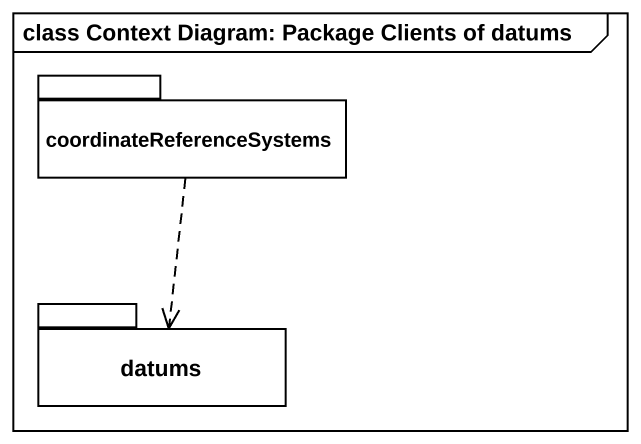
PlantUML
@startuml
mainframe class Context Diagram: Package Clients of datums
package coordinateReferenceSystems {
}
package datums {
}
coordinateReferenceSystems ..> datums
@enduml
